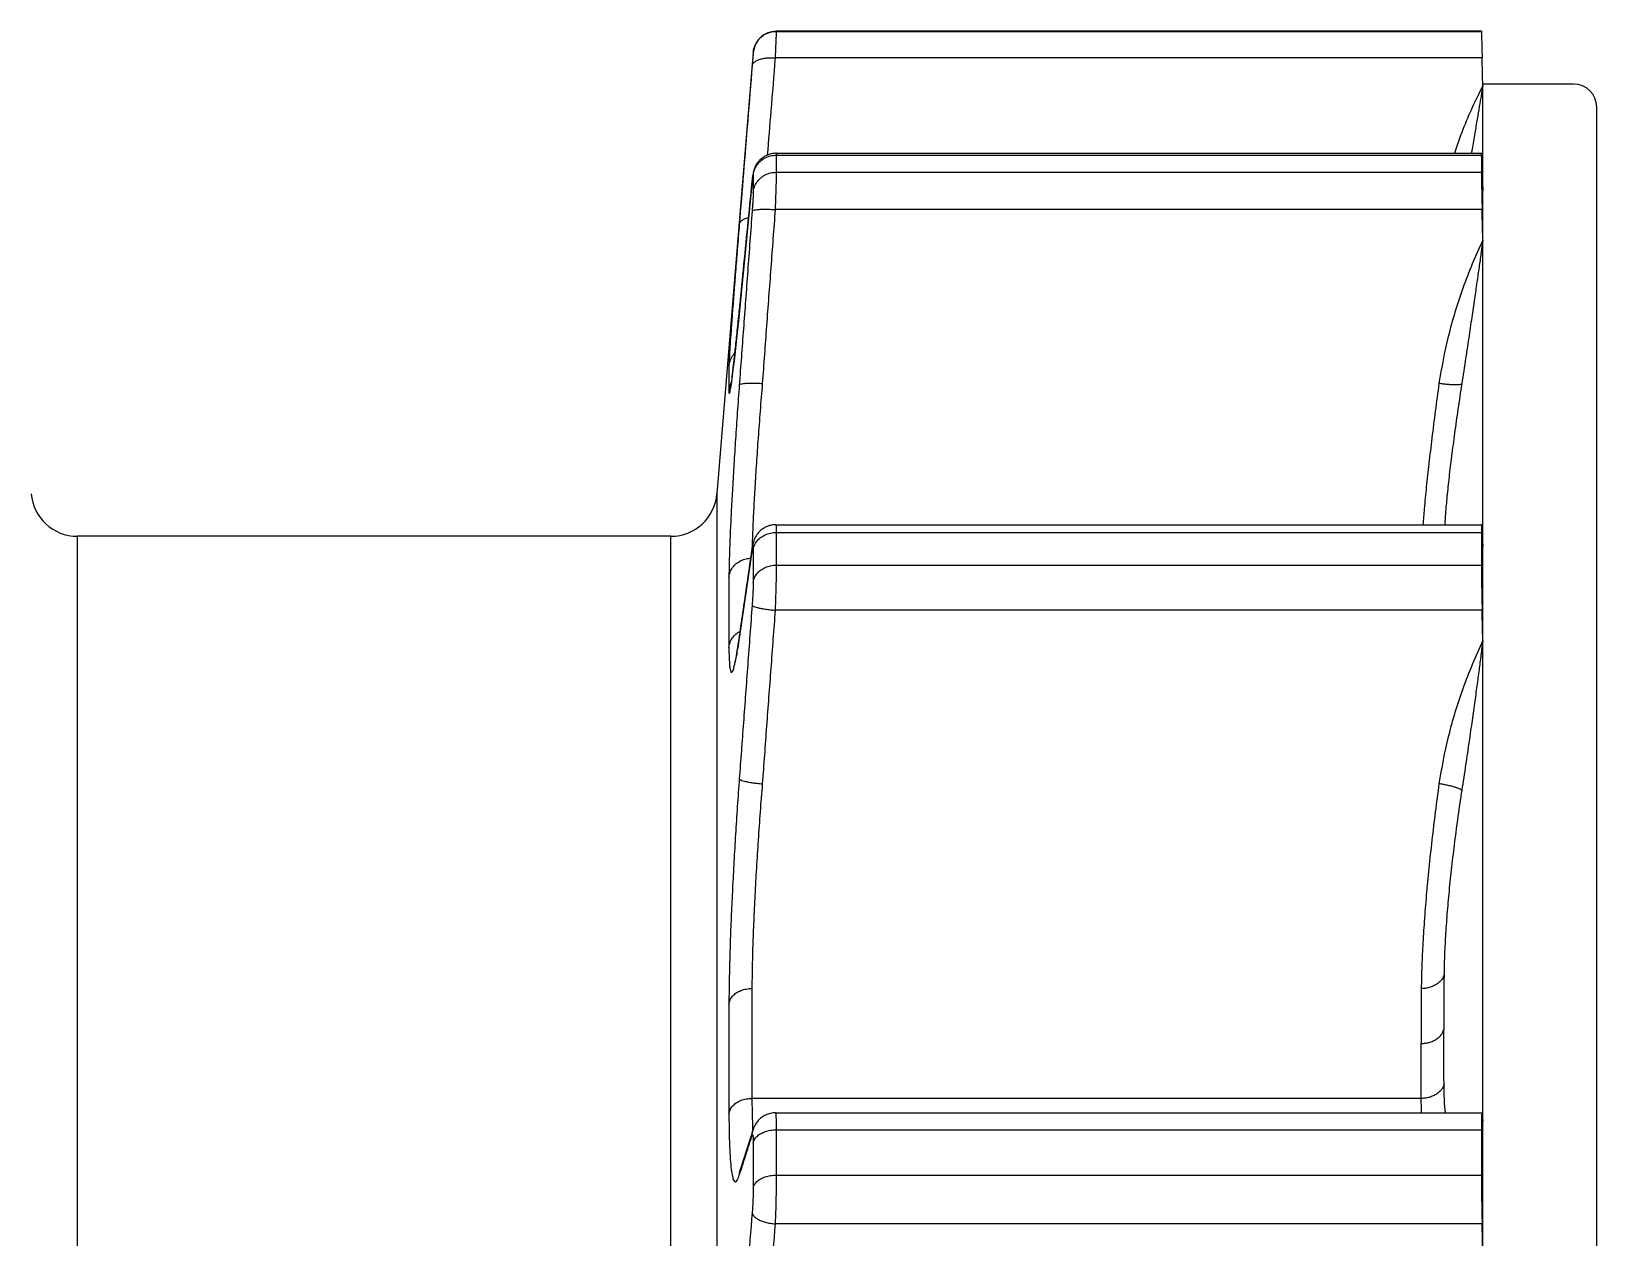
# Model space of a CAD drawing. Extents: x -19 to 350, y -1 to 245.
# Drawn here: x 296.36 to 330.29, y 218.09 to 244.24 of the extents above; entities that cross this region are included whole.
import ezdxf

# ---------------------------------------------------------------- set-up
doc = ezdxf.new("R2010")
doc.units = 0
doc.header["$MEASUREMENT"] = 0
doc.layers.get('0').update_dxf_attribs({"linetype": 'CONTINUOUS'})

msp = doc.modelspace()

# ---------------------------------------------------------------- linework, layer by layer
at = {"color": 7, "linetype": 'Continuous'}
for p, q in [((312.509, 244.243), (312.509, 244.24)), ((327.795, 244.243), (312.509, 244.243)), ((312.509, 244.24), (327.795, 244.24)), ((327.795, 244.243), (327.795, 244.24)), ((312.01, 243.784), (311.223, 234.217)), ((312.01, 243.784), (312.01, 243.781)), ((327.809, 243.669), (312.486, 243.669)), ((329.793, 243.1), (327.81, 243.1)), ((327.825, 116.313), (327.825, 243.066)), ((330.293, 116.9), (330.293, 242.6)), ((312.507, 241.6), (327.796, 241.6)), ((312.509, 241.558), (312.509, 241.187)), ((312.509, 241.558), (327.795, 241.558)), ((327.795, 241.558), (327.795, 241.187)), ((311.988, 240.987), (311.96, 240.705)), ((311.987, 240.977), (311.988, 240.987)), ((311.992, 241.021), (311.988, 240.987)), ((311.997, 241.068), (311.992, 241.021)), ((311.999, 241.089), (311.997, 241.068)), ((312.001, 241.107), (311.999, 241.089)), ((312.01, 241.118), (312.01, 240.75)), ((312.509, 241.187), (327.795, 241.187)), ((311.96, 240.705), (311.688, 237.965)), ((327.809, 240.378), (312.486, 240.378)), ((311.688, 237.965), (311.649, 237.585)), ((311.709, 238.173), (311.709, 238.182)), ((311.649, 237.585), (311.618, 237.296)), ((311.618, 237.296), (311.596, 237.1)), ((311.565, 236.847), (311.556, 236.769)), ((311.579, 236.954), (311.565, 236.847)), ((311.596, 237.1), (311.579, 236.954)), ((311.521, 236.528), (311.519, 236.519)), ((311.523, 236.538), (311.521, 236.528)), ((311.525, 236.551), (311.523, 236.538)), ((311.527, 236.564), (311.525, 236.551)), ((311.529, 236.579), (311.527, 236.564)), ((311.533, 236.605), (311.529, 236.579)), ((311.537, 236.633), (311.533, 236.605)), ((311.542, 236.666), (311.537, 236.633)), ((311.548, 236.714), (311.542, 236.666)), ((311.556, 236.769), (311.548, 236.714)), ((311.223, 234.217), (311.223, 125.188)), ((312.502, 233.548), (327.799, 233.548)), ((297.36, 233.299), (297.36, 126.107)), ((310.226, 233.299), (297.36, 233.299)), ((310.226, 126.107), (310.226, 233.299)), ((312.509, 233.38), (312.509, 232.672)), ((312.509, 233.38), (327.795, 233.38)), ((327.795, 233.38), (327.795, 232.672)), ((312.01, 232.998), (312.01, 232.295)), ((312.509, 232.672), (327.795, 232.672)), ((327.809, 231.697), (312.486, 231.697)), ((311.712, 231.131), (311.702, 231.058)), ((311.652, 230.753), (311.645, 230.716)), ((311.659, 230.793), (311.652, 230.753)), ((311.666, 230.836), (311.659, 230.793)), ((311.674, 230.881), (311.666, 230.836)), ((311.682, 230.929), (311.674, 230.881)), ((311.69, 230.979), (311.682, 230.929)), ((311.702, 231.058), (311.69, 230.979)), ((326.491, 221.114), (311.983, 221.114)), ((312.494, 220.801), (327.805, 220.801)), ((327.825, 220.624), (327.825, 220.624)), ((312.509, 220.432), (312.509, 219.45)), ((312.509, 220.432), (327.795, 220.432)), ((327.795, 220.432), (327.795, 219.45)), ((312.01, 220.142), (312.01, 219.167)), ((312.509, 219.45), (327.795, 219.45)), ((327.809, 218.395), (312.486, 218.395))]:
    msp.add_line(p, q, dxfattribs=at)
for points in [[(312.507, 241.6), (312.49, 241.599), (312.47, 241.598), (312.45, 241.596), (312.43, 241.594), (312.411, 241.59), (312.391, 241.586), (312.372, 241.581), (312.354, 241.575), (312.335, 241.569), (312.317, 241.562), (312.299, 241.554), (312.282, 241.546), (312.265, 241.537), (312.249, 241.528), (312.233, 241.518), (312.218, 241.507), (312.203, 241.496), (312.188, 241.485), (312.175, 241.473), (312.161, 241.461), (312.149, 241.448), (312.137, 241.435), (312.125, 241.422), (312.114, 241.409), (312.104, 241.395), (312.094, 241.382), (312.085, 241.368), (312.077, 241.354), (312.069, 241.341), (312.062, 241.327), (312.055, 241.313), (312.049, 241.3), (312.043, 241.286), (312.038, 241.273), (312.033, 241.26), (312.029, 241.247), (312.025, 241.234), (312.022, 241.222), (312.019, 241.211), (312.016, 241.2), (312.014, 241.19), (312.012, 241.181), (312.011, 241.172), (312.009, 241.164), (312.008, 241.156), (312.007, 241.148), (312.006, 241.14), (312.005, 241.132), (312.004, 241.124), (312.001, 241.107)], [(311.519, 236.519), (311.518, 236.511), (311.517, 236.508), (311.517, 236.506), (311.516, 236.503), (311.516, 236.501), (311.516, 236.5)], [(312.502, 233.548), (312.478, 233.548), (312.454, 233.546), (312.43, 233.543), (312.406, 233.539), (312.383, 233.534), (312.36, 233.528), (312.338, 233.52), (312.316, 233.512), (312.294, 233.503), (312.273, 233.493), (312.253, 233.482), (312.233, 233.47), (312.215, 233.458), (312.196, 233.444), (312.179, 233.43), (312.163, 233.416), (312.147, 233.401), (312.132, 233.385), (312.118, 233.37), (312.105, 233.353), (312.093, 233.337), (312.082, 233.321), (312.072, 233.304), (312.062, 233.288), (312.053, 233.271), (312.046, 233.255), (312.038, 233.239), (312.032, 233.224), (312.027, 233.208), (312.022, 233.194), (312.017, 233.18), (312.014, 233.167), (312.01, 233.155), (312.008, 233.143), (312.005, 233.131), (312.003, 233.12), (312, 233.109)], [(312, 233.109), (311.998, 233.098), (311.996, 233.086), (311.994, 233.074), (311.993, 233.062), (311.712, 231.131)], [(311.645, 230.716), (311.638, 230.682), (311.635, 230.667), (311.632, 230.652), (311.629, 230.637), (311.626, 230.624), (311.623, 230.612), (311.621, 230.6), (311.618, 230.589), (311.616, 230.579), (311.613, 230.57), (311.611, 230.562), (311.609, 230.555), (311.608, 230.549), (311.606, 230.544), (311.605, 230.54), (311.604, 230.537), (311.603, 230.535), (311.603, 230.534)], [(312.494, 220.801), (312.467, 220.801), (312.439, 220.798), (312.411, 220.795), (312.384, 220.789), (312.357, 220.782), (312.331, 220.774), (312.305, 220.765), (312.281, 220.754), (312.257, 220.742), (312.234, 220.729), (312.212, 220.715), (312.191, 220.7), (312.172, 220.684), (312.153, 220.668), (312.135, 220.651), (312.118, 220.633), (312.103, 220.615), (312.089, 220.596), (312.075, 220.578), (312.063, 220.559), (312.052, 220.54), (312.042, 220.521), (312.033, 220.502), (312.026, 220.484), (312.019, 220.467), (312.013, 220.45), (312.01, 220.442)], [(312.01, 220.442), (311.729, 219.569), (311.727, 219.563), (311.725, 219.557), (311.723, 219.553), (311.722, 219.55), (311.722, 219.549), (311.722, 219.549), (311.722, 219.549)]]:
    msp.add_lwpolyline(points, dxfattribs=at)
for centre, radius, start, end in [((312.509, 243.743), 0.5, 90, 175.296), ((329.793, 242.6), 0.5, 0, 90), ((297.36, 234.299), 1.001, 184.704, 270), ((310.226, 234.299), 1.001, 270, 355.296)]:
    msp.add_arc(centre, radius, start, end, dxfattribs=at)
for points, knots in [([(312.01, 243.781), (312.014, 243.822), (312.031, 243.904), (312.086, 244.016), (312.167, 244.111), (312.268, 244.184), (312.385, 244.23), (312.468, 244.24), (312.509, 244.24)], [0, 0, 0, 0, 0.1238111, 0.2476233, 0.3714372, 0.4952528, 0.6190698, 0.7428876, 0.7428876, 0.7428876, 0.7428876]), ([(312.509, 244.24), (312.509, 244.234), (312.508, 244.21), (312.506, 244.157), (312.502, 244.073), (312.498, 243.96), (312.492, 243.822), (312.488, 243.722), (312.486, 243.669)], [0, 0, 0, 0, 0.0191155, 0.072168, 0.1572495, 0.271569, 0.4112464, 0.5713871, 0.5713871, 0.5713871, 0.5713871]), ([(327.795, 244.24), (327.795, 244.234), (327.796, 244.21), (327.797, 244.157), (327.799, 244.073), (327.802, 243.96), (327.806, 243.822), (327.808, 243.722), (327.809, 243.669)], [0, 0, 0, 0, 0.0191018, 0.0721418, 0.1572904, 0.2716106, 0.4111569, 0.5711095, 0.5711095, 0.5711095, 0.5711095]), ([(312.01, 243.781), (312.01, 243.776), (312.008, 243.759), (312.006, 243.722), (312.001, 243.663), (311.995, 243.585), (311.99, 243.527), (311.987, 243.495)], [0, 0, 0, 0, 0.0134704, 0.051264, 0.111511, 0.1913364, 0.2863911, 0.2863911, 0.2863911, 0.2863911]), ([(311.987, 243.495), (311.989, 243.511), (312.002, 243.545), (312.044, 243.587), (312.106, 243.621), (312.184, 243.647), (312.277, 243.665), (312.379, 243.673), (312.45, 243.671), (312.486, 243.669)], [0, 0, 0, 0, 0.0481329, 0.1049261, 0.1746721, 0.2578822, 0.3528256, 0.4564602, 0.5649738, 0.5649738, 0.5649738, 0.5649738]), ([(312.486, 243.669), (312.455, 243.285), (312.398, 242.582), (312.341, 241.88), (312.315, 241.561)], [0, 0, 0, 0, 1.155955, 2.114974, 2.114974, 2.114974, 2.114974]), ([(327.825, 243.066), (327.822, 243.166), (327.817, 243.367), (327.812, 243.568), (327.809, 243.669)], [0, 0, 0, 0, 0.3000944, 0.6027502, 0.6027502, 0.6027502, 0.6027502]), ([(311.987, 243.495), (311.955, 243.1), (311.892, 242.323), (311.799, 241.177), (311.738, 240.426), (311.709, 240.056)], [0, 0, 0, 0, 1.189317, 2.337703, 3.450493, 3.450493, 3.450493, 3.450493]), ([(327.825, 243.066), (327.665, 242.756), (327.444, 242.272), (327.264, 241.773), (327.208, 241.6)], [0, 0, 0, 0, 1.04801, 1.592068, 1.592068, 1.592068, 1.592068]), ([(327.825, 243.066), (327.813, 242.995), (327.787, 242.844), (327.746, 242.602), (327.7, 242.329), (327.649, 242.023), (327.607, 241.776), (327.583, 241.63), (327.577, 241.6)], [0, 0, 0, 0, 0.216391, 0.461354, 0.736222, 1.045226, 1.393648, 1.48765, 1.48765, 1.48765, 1.48765]), ([(327.809, 241.276), (327.808, 241.317), (327.804, 241.389), (327.807, 241.494), (327.79, 241.54), (327.807, 241.598), (327.797, 241.596)], [0, 0, 0, 0, 0.1248065, 0.2218833, 0.2878782, 0.3205272, 0.3205272, 0.3205272, 0.3205272]), ([(312.01, 241.118), (312.014, 241.157), (312.031, 241.236), (312.086, 241.344), (312.167, 241.435), (312.269, 241.505), (312.385, 241.548), (312.468, 241.558), (312.509, 241.558)], [0, 0, 0, 0, 0.1188864, 0.2385616, 0.3594045, 0.4815058, 0.6046545, 0.7283948, 0.7283948, 0.7283948, 0.7283948]), ([(327.809, 241.276), (327.812, 241.194), (327.817, 241.03), (327.822, 240.866), (327.825, 240.785)], [0, 0, 0, 0, 0.2468401, 0.4915848, 0.4915848, 0.4915848, 0.4915848]), ([(311.71, 238.182), (311.739, 238.481), (311.799, 239.09), (311.892, 240.022), (311.955, 240.655), (311.987, 240.977)], [0, 0, 0, 0, 0.899618, 1.837483, 2.808496, 2.808496, 2.808496, 2.808496]), ([(311.992, 241.028), (311.993, 241.035), (311.995, 241.049), (311.997, 241.063), (311.998, 241.07)], [0, 0, 0, 0, 0.02226947, 0.0423721, 0.0423721, 0.0423721, 0.0423721]), ([(311.998, 241.07), (312, 241.081), (312.003, 241.103), (312.001, 241.123), (312.013, 241.144), (312.01, 241.124), (312.01, 241.118)], [0, 0, 0, 0, 0.03314432, 0.06317568, 0.0690237, 0.08877203, 0.08877203, 0.08877203, 0.08877203]), ([(312.01, 240.75), (312.014, 240.789), (312.031, 240.867), (312.086, 240.975), (312.167, 241.066), (312.269, 241.135), (312.385, 241.178), (312.468, 241.187), (312.509, 241.187)], [0, 0, 0, 0, 0.1182064, 0.2373127, 0.3577494, 0.4796179, 0.6026766, 0.7264069, 0.7264069, 0.7264069, 0.7264069]), ([(312.509, 241.187), (312.509, 241.163), (312.508, 241.105), (312.506, 241.003), (312.503, 240.874), (312.498, 240.723), (312.493, 240.556), (312.488, 240.439), (312.486, 240.378)], [0, 0, 0, 0, 0.0728114, 0.1760364, 0.3060308, 0.4585278, 0.628309, 0.8094046, 0.8094046, 0.8094046, 0.8094046]), ([(327.795, 241.187), (327.795, 241.163), (327.795, 241.105), (327.797, 241.003), (327.799, 240.874), (327.802, 240.723), (327.805, 240.556), (327.808, 240.439), (327.809, 240.378)], [0, 0, 0, 0, 0.072795, 0.1760326, 0.3061515, 0.4586615, 0.6282963, 0.8091944, 0.8091944, 0.8091944, 0.8091944]), ([(312.01, 240.75), (312.01, 240.735), (312.009, 240.697), (312.006, 240.631), (312.001, 240.548), (311.995, 240.45), (311.99, 240.381), (311.987, 240.345)], [0, 0, 0, 0, 0.0454026, 0.112464, 0.1977506, 0.2971646, 0.4053159, 0.4053159, 0.4053159, 0.4053159]), ([(311.987, 240.345), (311.955, 239.912), (311.892, 239.061), (311.799, 237.805), (311.738, 236.982), (311.709, 236.577)], [0, 0, 0, 0, 1.302544, 2.560271, 3.779022, 3.779022, 3.779022, 3.779022]), ([(311.987, 240.345), (311.989, 240.352), (312.01, 240.364), (312.048, 240.374), (312.109, 240.382), (312.186, 240.386), (312.278, 240.388), (312.379, 240.385), (312.45, 240.381), (312.486, 240.378)], [0, 0, 0, 0, 0.0214711, 0.0622289, 0.1230834, 0.2018301, 0.2950079, 0.3983387, 0.5070087, 0.5070087, 0.5070087, 0.5070087]), ([(312.486, 240.378), (312.455, 239.958), (312.392, 239.118), (312.299, 237.862), (312.238, 237.027), (312.207, 236.61)], [0, 0, 0, 0, 1.265898, 2.52546, 3.77865, 3.77865, 3.77865, 3.77865]), ([(327.825, 239.718), (327.822, 239.828), (327.817, 240.048), (327.812, 240.268), (327.809, 240.378)], [0, 0, 0, 0, 0.328799, 0.6604044, 0.6604044, 0.6604044, 0.6604044]), ([(311.709, 240.056), (311.694, 239.878), (311.667, 239.535), (311.628, 239.043), (311.593, 238.594), (311.562, 238.193), (311.536, 237.841), (311.515, 237.543), (311.5, 237.301), (311.489, 237.119), (311.485, 237.017), (311.484, 236.977)], [0, 0, 0, 0, 0.536035, 1.031658, 1.482136, 1.885568, 2.238982, 2.539212, 2.78277, 2.966608, 3.087457, 3.087457, 3.087457, 3.087457]), ([(311.709, 240.056), (311.71, 240.072), (311.723, 240.106), (311.766, 240.148), (311.827, 240.182), (311.878, 240.199), (311.908, 240.206), (311.91, 240.207)], [0, 0, 0, 0, 0.0481266, 0.1049582, 0.1747263, 0.2579161, 0.2657479, 0.2657479, 0.2657479, 0.2657479]), ([(327.825, 239.718), (327.665, 239.377), (327.379, 238.692), (327.063, 237.65), (326.928, 236.952), (326.875, 236.61)], [0, 0, 0, 0, 1.131809, 2.221592, 3.260624, 3.260624, 3.260624, 3.260624]), ([(327.825, 239.718), (327.813, 239.632), (327.788, 239.449), (327.747, 239.159), (327.701, 238.836), (327.649, 238.478), (327.591, 238.079), (327.525, 237.634), (327.45, 237.137), (327.397, 236.787), (327.368, 236.602)], [0, 0, 0, 0, 0.261216, 0.553862, 0.87854, 1.239112, 1.64036, 2.08793, 2.588359, 3.149691, 3.149691, 3.149691, 3.149691]), ([(311.525, 236.562), (311.528, 236.579), (311.547, 236.661), (311.562, 236.83), (311.595, 237.085), (311.629, 237.398), (311.668, 237.767), (311.695, 238.031), (311.709, 238.173)], [0, 0, 0, 0, 0.052482, 0.250813, 0.508493, 0.823749, 1.195687, 1.62138, 1.62138, 1.62138, 1.62138]), ([(311.484, 236.977), (311.487, 237.018), (311.505, 237.098), (311.554, 237.197), (311.596, 237.252), (311.615, 237.272)], [0, 0, 0, 0, 0.1224865, 0.2451733, 0.3279142, 0.3279142, 0.3279142, 0.3279142]), ([(311.484, 236.977), (311.483, 236.919), (311.482, 236.803), (311.482, 236.667), (311.482, 236.59), (311.483, 236.571)], [0, 0, 0, 0, 0.1740677, 0.3482486, 0.4062891, 0.4062891, 0.4062891, 0.4062891]), ([(311.709, 236.577), (311.694, 236.378), (311.666, 235.988), (311.627, 235.416), (311.592, 234.872), (311.562, 234.36), (311.536, 233.884), (311.514, 233.448), (311.499, 233.057), (311.488, 232.716), (311.485, 232.506), (311.484, 232.41)], [0, 0, 0, 0, 0.598042, 1.173187, 1.719235, 2.233337, 2.711468, 3.149357, 3.542144, 3.885344, 4.173067, 4.173067, 4.173067, 4.173067]), ([(311.499, 236.406), (311.515, 236.424), (311.512, 236.484), (311.519, 236.534), (311.525, 236.562)], [0, 0, 0, 0, 0.0741397, 0.1588869, 0.1588869, 0.1588869, 0.1588869]), ([(311.709, 236.577), (311.711, 236.584), (311.731, 236.596), (311.77, 236.605), (311.83, 236.613), (311.907, 236.618), (311.999, 236.619), (312.101, 236.617), (312.171, 236.613), (312.207, 236.61)], [0, 0, 0, 0, 0.0215935, 0.062462, 0.1233646, 0.2020941, 0.2951982, 0.3984129, 0.5069426, 0.5069426, 0.5069426, 0.5069426]), ([(312.207, 236.61), (312.191, 236.41), (312.16, 236.017), (312.117, 235.441), (312.079, 234.893), (312.047, 234.382), (312.021, 233.916), (312.001, 233.5), (311.991, 233.241), (311.988, 233.121)], [0, 0, 0, 0, 0.601351, 1.182229, 1.733972, 2.248359, 2.717905, 3.135897, 3.496289, 3.496289, 3.496289, 3.496289]), ([(326.875, 236.61), (326.848, 236.41), (326.794, 236.016), (326.721, 235.438), (326.656, 234.89), (326.6, 234.379), (326.558, 233.936), (326.535, 233.664), (326.527, 233.548)], [0, 0, 0, 0, 0.606773, 1.192377, 1.747364, 2.26366, 2.733933, 3.082021, 3.082021, 3.082021, 3.082021]), ([(327.368, 236.602), (327.365, 236.596), (327.347, 236.588), (327.315, 236.582), (327.267, 236.578), (327.206, 236.578), (327.134, 236.581), (327.053, 236.588), (326.965, 236.597), (326.906, 236.605), (326.875, 236.61)], [0, 0, 0, 0, 0.0193388, 0.0527364, 0.1007642, 0.1622863, 0.2354172, 0.3177725, 0.4066072, 0.4989328, 0.4989328, 0.4989328, 0.4989328]), ([(327.368, 236.602), (327.34, 236.419), (327.286, 236.062), (327.213, 235.54), (327.148, 235.048), (327.093, 234.591), (327.048, 234.174), (327.017, 233.831), (327.003, 233.627), (326.998, 233.548)], [0, 0, 0, 0, 0.554471, 1.083618, 1.581496, 2.043356, 2.464267, 2.839034, 3.07683, 3.07683, 3.07683, 3.07683]), ([(311.482, 236.409), (311.482, 236.405), (311.488, 236.392), (311.496, 236.402), (311.499, 236.406)], [0, 0, 0, 0, 0.01350106, 0.02644965, 0.02644965, 0.02644965, 0.02644965]), ([(312.503, 233.548), (312.503, 233.548), (312.509, 233.553), (312.503, 233.499), (312.511, 233.466), (312.509, 233.409), (312.509, 233.38)], [0, 0, 0, 0, 0.0001665, 0.0232592, 0.0799443, 0.1684306, 0.1684306, 0.1684306, 0.1684306]), ([(327.799, 233.548), (327.794, 233.554), (327.8, 233.498), (327.793, 233.467), (327.795, 233.409), (327.795, 233.38)], [0, 0, 0, 0, 0.0230173, 0.0796758, 0.1681405, 0.1681405, 0.1681405, 0.1681405]), ([(327.809, 233.412), (327.808, 233.438), (327.807, 233.48), (327.802, 233.524), (327.801, 233.545), (327.799, 233.548)], [0, 0, 0, 0, 0.0786043, 0.1246421, 0.1367859, 0.1367859, 0.1367859, 0.1367859]), ([(312.01, 232.998), (312.014, 233.032), (312.032, 233.102), (312.087, 233.195), (312.169, 233.275), (312.27, 233.334), (312.386, 233.371), (312.468, 233.38), (312.509, 233.38)], [0, 0, 0, 0, 0.103934, 0.211239, 0.323386, 0.4405773, 0.5618446, 0.6853695, 0.6853695, 0.6853695, 0.6853695]), ([(327.809, 233.412), (327.812, 233.355), (327.817, 233.243), (327.822, 233.131), (327.825, 233.075)], [0, 0, 0, 0, 0.1691329, 0.3368299, 0.3368299, 0.3368299, 0.3368299]), ([(311.484, 232.41), (311.487, 232.447), (311.505, 232.522), (311.56, 232.623), (311.641, 232.709), (311.743, 232.774), (311.851, 232.812), (311.925, 232.821), (311.958, 232.823)], [0, 0, 0, 0, 0.1120722, 0.2260422, 0.3428114, 0.4625697, 0.5847975, 0.6833737, 0.6833737, 0.6833737, 0.6833737]), ([(311.714, 231.13), (311.742, 231.325), (311.801, 231.732), (311.892, 232.36), (311.955, 232.793), (311.987, 233.014)], [0, 0, 0, 0, 0.589181, 1.234848, 1.903432, 1.903432, 1.903432, 1.903432]), ([(311.987, 233.014), (311.99, 233.029), (311.996, 233.043), (311.996, 233.086), (312.014, 233.072), (312.008, 233.047), (312.009, 233.028), (312.01, 233.017)], [0, 0, 0, 0, 0.0457753, 0.0681752, 0.0740999, 0.1023629, 0.1339525, 0.1339525, 0.1339525, 0.1339525]), ([(312.01, 232.295), (312.014, 232.329), (312.032, 232.398), (312.087, 232.49), (312.169, 232.568), (312.27, 232.627), (312.386, 232.664), (312.468, 232.672), (312.509, 232.672)], [0, 0, 0, 0, 0.1026448, 0.2088987, 0.3203215, 0.4371115, 0.5582275, 0.6817357, 0.6817357, 0.6817357, 0.6817357]), ([(312.509, 232.672), (312.509, 232.632), (312.508, 232.544), (312.506, 232.401), (312.503, 232.24), (312.498, 232.065), (312.493, 231.882), (312.488, 231.759), (312.486, 231.697)], [0, 0, 0, 0, 0.1200462, 0.2642878, 0.4276629, 0.6048072, 0.7896275, 0.9756095, 0.9756095, 0.9756095, 0.9756095]), ([(327.795, 232.672), (327.795, 232.632), (327.795, 232.544), (327.797, 232.401), (327.799, 232.24), (327.802, 232.064), (327.805, 231.882), (327.808, 231.758), (327.809, 231.697)], [0, 0, 0, 0, 0.1200235, 0.2642919, 0.4278269, 0.6049834, 0.7896424, 0.9754214, 0.9754214, 0.9754214, 0.9754214]), ([(311.484, 232.41), (311.483, 232.241), (311.482, 231.903), (311.482, 231.396), (311.483, 231.058), (311.484, 230.89)], [0, 0, 0, 0, 0.506738, 1.013804, 1.520632, 1.520632, 1.520632, 1.520632]), ([(312.01, 232.295), (312.01, 232.27), (312.01, 232.216), (312.007, 232.127), (312.002, 232.026), (311.995, 231.918), (311.99, 231.844), (311.987, 231.807)], [0, 0, 0, 0, 0.0733239, 0.163735, 0.266529, 0.3767478, 0.4884398, 0.4884398, 0.4884398, 0.4884398]), ([(311.987, 231.807), (311.955, 231.375), (311.892, 230.525), (311.799, 229.27), (311.738, 228.448), (311.709, 228.044)], [0, 0, 0, 0, 1.3007, 2.556649, 3.77368, 3.77368, 3.77368, 3.77368]), ([(311.987, 231.807), (311.989, 231.799), (312.009, 231.784), (312.048, 231.768), (312.108, 231.75), (312.186, 231.733), (312.277, 231.718), (312.379, 231.706), (312.45, 231.699), (312.486, 231.697)], [0, 0, 0, 0, 0.023879, 0.0670653, 0.1300459, 0.2105273, 0.3049854, 0.4090977, 0.5180281, 0.5180281, 0.5180281, 0.5180281]), ([(312.486, 231.697), (312.455, 231.276), (312.392, 230.438), (312.299, 229.184), (312.238, 228.35), (312.207, 227.934)], [0, 0, 0, 0, 1.264007, 2.521687, 3.773005, 3.773005, 3.773005, 3.773005]), ([(327.825, 231.037), (327.822, 231.147), (327.817, 231.366), (327.812, 231.586), (327.809, 231.697)], [0, 0, 0, 0, 0.3283054, 0.6594129, 0.6594129, 0.6594129, 0.6594129]), ([(311.484, 230.89), (311.487, 230.927), (311.505, 231.001), (311.554, 231.091), (311.596, 231.14), (311.614, 231.158)], [0, 0, 0, 0, 0.112126, 0.2261998, 0.3039063, 0.3039063, 0.3039063, 0.3039063]), ([(311.614, 231.158), (311.624, 231.167), (311.653, 231.194), (311.686, 231.217), (311.709, 231.23)], [0, 0, 0, 0, 0.0393925, 0.1191061, 0.1191061, 0.1191061, 0.1191061]), ([(311.627, 230.604), (311.643, 230.674), (311.67, 230.838), (311.695, 231.002), (311.709, 231.094)], [0, 0, 0, 0, 0.2172231, 0.4970745, 0.4970745, 0.4970745, 0.4970745]), ([(311.484, 230.89), (311.485, 230.813), (311.486, 230.683), (311.497, 230.505), (311.505, 230.417), (311.53, 230.328), (311.581, 230.387), (311.593, 230.471), (311.616, 230.554), (311.627, 230.604)], [0, 0, 0, 0, 0.2299431, 0.3991177, 0.505529, 0.5517593, 0.5863923, 0.6782427, 0.8322572, 0.8322572, 0.8322572, 0.8322572]), ([(327.825, 231.037), (327.665, 230.696), (327.379, 230.013), (327.063, 228.973), (326.928, 228.276), (326.875, 227.934)], [0, 0, 0, 0, 1.130358, 2.218642, 3.256171, 3.256171, 3.256171, 3.256171]), ([(327.825, 231.037), (327.813, 230.944), (327.788, 230.746), (327.747, 230.434), (327.701, 230.089), (327.649, 229.711), (327.591, 229.294), (327.525, 228.835), (327.451, 228.328), (327.397, 227.975), (327.368, 227.789)], [0, 0, 0, 0, 0.283384, 0.598324, 0.944642, 1.325495, 1.744753, 2.206855, 2.716751, 3.280445, 3.280445, 3.280445, 3.280445]), ([(311.709, 228.044), (311.694, 227.842), (311.665, 227.439), (311.627, 226.839), (311.592, 226.248), (311.561, 225.671), (311.535, 225.113), (311.514, 224.578), (311.498, 224.073), (311.488, 223.604), (311.485, 223.303), (311.484, 223.16)], [0, 0, 0, 0, 0.607204, 1.211033, 1.80438, 2.383703, 2.944278, 3.48111, 3.988385, 4.460562, 4.889601, 4.889601, 4.889601, 4.889601]), ([(311.709, 228.044), (311.711, 228.036), (311.73, 228.021), (311.769, 228.004), (311.83, 227.987), (311.907, 227.97), (311.999, 227.955), (312.101, 227.943), (312.171, 227.936), (312.207, 227.934)], [0, 0, 0, 0, 0.0239798, 0.0672427, 0.130239, 0.2106759, 0.3050395, 0.4090229, 0.5178086, 0.5178086, 0.5178086, 0.5178086]), ([(312.207, 227.934), (312.191, 227.731), (312.159, 227.324), (312.117, 226.715), (312.079, 226.113), (312.046, 225.528), (312.02, 224.968), (312, 224.44), (311.987, 223.953), (311.983, 223.643), (311.983, 223.496)], [0, 0, 0, 0, 0.611585, 1.224805, 1.830478, 2.419535, 2.983347, 3.513809, 4.003206, 4.44449, 4.44449, 4.44449, 4.44449]), ([(326.875, 227.934), (326.847, 227.73), (326.793, 227.322), (326.719, 226.712), (326.654, 226.109), (326.599, 225.524), (326.554, 224.964), (326.521, 224.437), (326.499, 223.952), (326.492, 223.643), (326.491, 223.496)], [0, 0, 0, 0, 0.617012, 1.234994, 1.843928, 2.434849, 2.999252, 3.529186, 4.017347, 4.457148, 4.457148, 4.457148, 4.457148]), ([(327.368, 227.789), (327.365, 227.796), (327.348, 227.809), (327.316, 227.826), (327.268, 227.845), (327.207, 227.865), (327.134, 227.884), (327.053, 227.902), (326.966, 227.919), (326.906, 227.929), (326.875, 227.934)], [0, 0, 0, 0, 0.0230381, 0.0603398, 0.1119729, 0.176627, 0.2523029, 0.3365318, 0.4265103, 0.5192177, 0.5192177, 0.5192177, 0.5192177]), ([(327.368, 227.789), (327.339, 227.603), (327.285, 227.233), (327.211, 226.682), (327.147, 226.141), (327.092, 225.617), (327.047, 225.116), (327.014, 224.645), (326.992, 224.208), (326.985, 223.93), (326.984, 223.798)], [0, 0, 0, 0, 0.563822, 1.122322, 1.668649, 2.197212, 2.702202, 3.177395, 3.616249, 4.01221, 4.01221, 4.01221, 4.01221]), ([(326.984, 223.798), (326.978, 223.774), (326.96, 223.725), (326.913, 223.66), (326.85, 223.602), (326.773, 223.556), (326.686, 223.521), (326.59, 223.5), (326.525, 223.496), (326.491, 223.496)], [0, 0, 0, 0, 0.0753078, 0.1545732, 0.2389002, 0.3284819, 0.4227183, 0.5204073, 0.619948, 0.619948, 0.619948, 0.619948]), ([(326.984, 223.798), (326.983, 223.666), (326.982, 223.402), (326.98, 223.005), (326.98, 222.741), (326.98, 222.609)], [0, 0, 0, 0, 0.396414, 0.792897, 1.189344, 1.189344, 1.189344, 1.189344]), ([(311.484, 223.16), (311.488, 223.191), (311.506, 223.253), (311.562, 223.335), (311.644, 223.405), (311.745, 223.457), (311.86, 223.489), (311.942, 223.496), (311.983, 223.496)], [0, 0, 0, 0, 0.0923476, 0.1902718, 0.2960073, 0.4096593, 0.5295783, 0.6529402, 0.6529402, 0.6529402, 0.6529402]), ([(311.983, 223.496), (311.982, 223.231), (311.98, 222.702), (311.98, 221.908), (311.982, 221.379), (311.983, 221.114)], [0, 0, 0, 0, 0.794048, 1.588054, 2.382098, 2.382098, 2.382098, 2.382098]), ([(326.491, 223.496), (326.49, 223.364), (326.489, 223.099), (326.487, 222.702), (326.487, 222.437), (326.487, 222.305)], [0, 0, 0, 0, 0.397115, 0.794131, 1.191058, 1.191058, 1.191058, 1.191058]), ([(311.484, 223.16), (311.483, 222.895), (311.482, 222.366), (311.482, 221.571), (311.483, 221.041), (311.484, 220.776)], [0, 0, 0, 0, 0.794436, 1.589333, 2.383794, 2.383794, 2.383794, 2.383794]), ([(326.487, 222.305), (326.52, 222.305), (326.586, 222.31), (326.681, 222.331), (326.769, 222.366), (326.846, 222.413), (326.909, 222.47), (326.955, 222.536), (326.974, 222.584), (326.98, 222.609)], [0, 0, 0, 0, 0.0992641, 0.1967475, 0.2912685, 0.3817257, 0.4663872, 0.5454613, 0.6206489, 0.6206489, 0.6206489, 0.6206489]), ([(326.984, 221.42), (326.983, 221.552), (326.982, 221.816), (326.98, 222.212), (326.98, 222.477), (326.98, 222.609)], [0, 0, 0, 0, 0.396382, 0.792848, 1.189288, 1.189288, 1.189288, 1.189288]), ([(326.491, 221.114), (326.49, 221.246), (326.489, 221.511), (326.487, 221.908), (326.487, 222.173), (326.487, 222.305)], [0, 0, 0, 0, 0.397115, 0.794131, 1.191058, 1.191058, 1.191058, 1.191058]), ([(326.984, 221.42), (326.978, 221.395), (326.96, 221.346), (326.913, 221.28), (326.85, 221.223), (326.773, 221.176), (326.686, 221.141), (326.59, 221.119), (326.525, 221.114), (326.491, 221.114)], [0, 0, 0, 0, 0.0754849, 0.1550135, 0.239638, 0.3295029, 0.4239693, 0.5218072, 0.6213993, 0.6213993, 0.6213993, 0.6213993]), ([(327.013, 220.801), (327.004, 220.892), (326.99, 221.098), (326.985, 221.304), (326.984, 221.42)], [0, 0, 0, 0, 0.271828, 0.6188996, 0.6188996, 0.6188996, 0.6188996]), ([(311.484, 220.776), (311.488, 220.807), (311.506, 220.869), (311.562, 220.952), (311.644, 221.021), (311.745, 221.074), (311.86, 221.106), (311.942, 221.114), (311.983, 221.114)], [0, 0, 0, 0, 0.0924306, 0.1905087, 0.2964224, 0.4102336, 0.5302607, 0.6536609, 0.6536609, 0.6536609, 0.6536609]), ([(311.983, 221.114), (311.983, 220.985), (311.986, 220.781), (311.993, 220.577), (311.996, 220.502)], [0, 0, 0, 0, 0.3868476, 0.6117301, 0.6117301, 0.6117301, 0.6117301]), ([(311.484, 220.776), (311.485, 220.649), (311.487, 220.411), (311.496, 220.082), (311.512, 219.809), (311.529, 219.595), (311.559, 219.441), (311.573, 219.347), (311.631, 219.289), (311.683, 219.367), (311.697, 219.413), (311.709, 219.449)], [0, 0, 0, 0, 0.382464, 0.713317, 0.987338, 1.202524, 1.357603, 1.453008, 1.496943, 1.551766, 1.665135, 1.665135, 1.665135, 1.665135]), ([(312.493, 220.8), (312.496, 220.798), (312.503, 220.78), (312.502, 220.737), (312.508, 220.661), (312.508, 220.556), (312.509, 220.477), (312.509, 220.432)], [0, 0, 0, 0, 0.0104262, 0.0541731, 0.1304792, 0.2368788, 0.3696836, 0.3696836, 0.3696836, 0.3696836]), ([(327.805, 220.801), (327.803, 220.798), (327.8, 220.779), (327.799, 220.737), (327.796, 220.661), (327.795, 220.556), (327.795, 220.477), (327.795, 220.432)], [0, 0, 0, 0, 0.0099503, 0.0535851, 0.129884, 0.2362505, 0.3690212, 0.3690212, 0.3690212, 0.3690212]), ([(327.809, 220.775), (327.812, 220.75), (327.817, 220.699), (327.822, 220.649), (327.825, 220.624)], [0, 0, 0, 0, 0.0765764, 0.1525019, 0.1525019, 0.1525019, 0.1525019]), ([(311.768, 219.634), (311.778, 219.665), (311.819, 219.793), (311.892, 220.02), (311.955, 220.215), (311.987, 220.314)], [0, 0, 0, 0, 0.0987716, 0.4014115, 0.7146188, 0.7146188, 0.7146188, 0.7146188]), ([(311.987, 220.314), (311.989, 220.35), (311.995, 220.393), (312.008, 220.435), (312.01, 220.442)], [0, 0, 0, 0, 0.1063687, 0.1303475, 0.1303475, 0.1303475, 0.1303475]), ([(311.987, 220.314), (311.989, 220.319), (311.995, 220.334), (312.006, 220.304), (312.006, 220.274), (312.011, 220.213), (312.01, 220.168), (312.01, 220.142)], [0, 0, 0, 0, 0.0151725, 0.0286583, 0.0651635, 0.1239728, 0.2019805, 0.2019805, 0.2019805, 0.2019805]), ([(312.01, 220.142), (312.014, 220.169), (312.033, 220.224), (312.09, 220.295), (312.171, 220.354), (312.272, 220.398), (312.387, 220.426), (312.468, 220.432), (312.509, 220.432)], [0, 0, 0, 0, 0.0805732, 0.1693529, 0.269132, 0.3796479, 0.4984372, 0.6216831, 0.6216831, 0.6216831, 0.6216831]), ([(311.709, 219.449), (311.71, 219.485), (311.717, 219.527), (311.729, 219.568), (311.731, 219.574)], [0, 0, 0, 0, 0.1062304, 0.1272961, 0.1272961, 0.1272961, 0.1272961]), ([(312.01, 219.167), (312.014, 219.193), (312.033, 219.247), (312.09, 219.316), (312.172, 219.373), (312.273, 219.417), (312.387, 219.444), (312.468, 219.45), (312.509, 219.45)], [0, 0, 0, 0, 0.0788236, 0.1662696, 0.2651952, 0.3752653, 0.4938926, 0.6171208, 0.6171208, 0.6171208, 0.6171208]), ([(312.509, 219.45), (312.509, 219.397), (312.509, 219.288), (312.506, 219.117), (312.503, 218.937), (312.499, 218.753), (312.493, 218.572), (312.489, 218.453), (312.486, 218.395)], [0, 0, 0, 0, 0.156615, 0.329062, 0.51131, 0.697374, 0.880827, 1.055191, 1.055191, 1.055191, 1.055191]), ([(327.795, 219.45), (327.795, 219.397), (327.795, 219.288), (327.797, 219.117), (327.799, 218.937), (327.802, 218.753), (327.805, 218.572), (327.808, 218.453), (327.809, 218.395)], [0, 0, 0, 0, 0.156588, 0.32907, 0.511494, 0.697561, 0.880842, 1.055004, 1.055004, 1.055004, 1.055004]), ([(312.01, 219.167), (312.01, 219.135), (312.01, 219.068), (312.007, 218.965), (312.002, 218.855), (311.996, 218.746), (311.99, 218.674), (311.987, 218.639)], [0, 0, 0, 0, 0.0947334, 0.2004752, 0.3116678, 0.4229335, 0.5282905, 0.5282905, 0.5282905, 0.5282905]), ([(311.987, 218.639), (311.955, 218.246), (311.892, 217.473), (311.799, 216.331), (311.738, 215.584), (311.709, 215.216)], [0, 0, 0, 0, 1.183951, 2.327165, 3.434951, 3.434951, 3.434951, 3.434951]), ([(311.987, 218.639), (311.989, 218.622), (312.002, 218.586), (312.044, 218.538), (312.105, 218.495), (312.184, 218.458), (312.276, 218.427), (312.378, 218.405), (312.45, 218.397), (312.486, 218.395)], [0, 0, 0, 0, 0.0510531, 0.1124225, 0.187007, 0.2745089, 0.3727507, 0.4784397, 0.5876436, 0.5876436, 0.5876436, 0.5876436]), ([(312.486, 218.395), (312.455, 218.013), (312.392, 217.25), (312.299, 216.109), (312.238, 215.35), (312.207, 214.972)], [0, 0, 0, 0, 1.150453, 2.295142, 3.434033, 3.434033, 3.434033, 3.434033]), ([(327.825, 217.795), (327.822, 217.895), (327.817, 218.095), (327.812, 218.294), (327.809, 218.395)], [0, 0, 0, 0, 0.2986575, 0.5998641, 0.5998641, 0.5998641, 0.5998641])]:
    msp.add_open_spline(points, degree=3, knots=knots, dxfattribs=at)
for points in [[(312.506, 241.596), (312.519, 241.592), (312.509, 241.571), (312.509, 241.558)], [(327.797, 241.596), (327.784, 241.594), (327.795, 241.571), (327.795, 241.558)], [(311.987, 240.977), (311.989, 240.994), (311.991, 241.011), (311.992, 241.028)], [(311.709, 238.173), (311.709, 238.176), (311.709, 238.179), (311.71, 238.182)], [(311.483, 236.571), (311.483, 236.532), (311.483, 236.493), (311.484, 236.455)], [(311.484, 236.455), (311.487, 236.495), (311.496, 236.536), (311.509, 236.574)], [(311.509, 236.574), (311.517, 236.597), (311.527, 236.619), (311.538, 236.641)], [(311.484, 236.455), (311.484, 236.439), (311.481, 236.424), (311.482, 236.409)], [(311.988, 233.121), (311.987, 233.086), (311.986, 233.05), (311.985, 233.015)], [(311.987, 233.014), (311.988, 233.027), (311.989, 233.039), (311.991, 233.052)], [(312.01, 233.017), (312.01, 233.011), (312.01, 233.004), (312.01, 232.998)], [(311.709, 231.23), (311.715, 231.234), (311.721, 231.237), (311.728, 231.241)], [(311.709, 231.094), (311.709, 231.106), (311.71, 231.118), (311.712, 231.131)], [(311.709, 231.094), (311.71, 231.106), (311.712, 231.118), (311.714, 231.13)], [(326.498, 220.801), (326.494, 220.906), (326.492, 221.01), (326.491, 221.114)], [(327.809, 220.775), (327.809, 220.784), (327.812, 220.806), (327.805, 220.801)], [(311.996, 220.502), (311.997, 220.472), (311.999, 220.442), (312, 220.411)], [(311.709, 219.449), (311.719, 219.48), (311.728, 219.51), (311.738, 219.541)], [(311.738, 219.541), (311.738, 219.542), (311.739, 219.543), (311.739, 219.543)], [(311.739, 219.543), (311.749, 219.574), (311.758, 219.604), (311.768, 219.634)]]:
    msp.add_open_spline(points, degree=3, dxfattribs=at)

doc.saveas('drawing.dxf')
